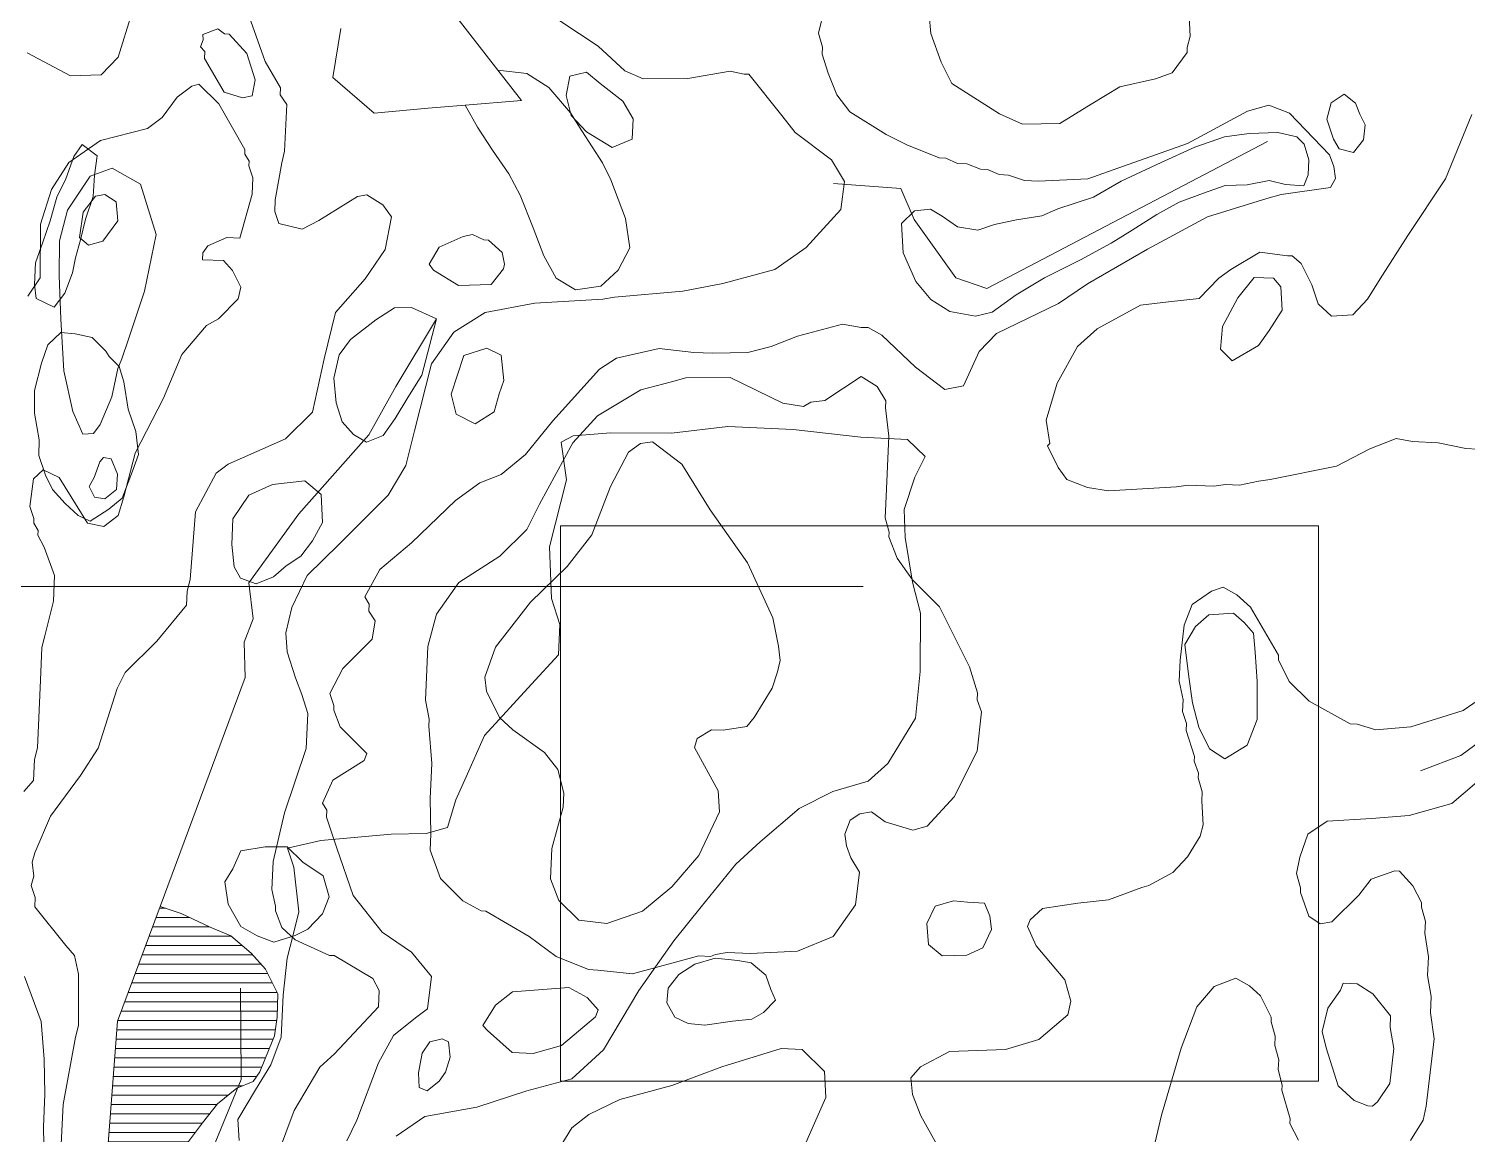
# Model space of a CAD drawing. Header units: millimetres. Extents: x 396621004 to 402046651, y 6785344214 to 6789799943.
# Drawn here: x 400155610 to 400771480, y 6787032820 to 6787506083 of the extents above; entities that cross this region are included whole.
import ezdxf
from ezdxf.xclip import XClip

# ---------------------------------------------------------------- set-up
doc = ezdxf.new("R2010")
doc.units = ezdxf.units.MM
doc.header["$MEASUREMENT"] = 0
doc.header["$XCLIPFRAME"] = 0
doc.layers.add('00 Tuodut piirustukset', color=7, linetype='Continuous')
for name, color, linetype, lineweight, true_color in [('02 Kalliot _ kivikot_Kynä_nro__102', 7, 'Continuous', 15, 0xcccccc), ('02 Maaston rajat_Kynä_nro__82', 7, 'Continuous', 20, 0xaaaaaa), ('02 Suot_Kynä_nro__102', 7, 'Continuous', 15, 0xcccccc), ('02 Vesialueet_Kynä_nro__105', 7, 'Continuous', 15, 0xcae6ff)]:
    doc.layers.add(name, color=color, linetype=linetype, lineweight=lineweight, true_color=true_color)
for name, color, linetype, lineweight in [('02 Korkeuskayrat_Kynä_nro__2', 8, 'Continuous', 15), ('02 Suot_Kynä_nro__101', 252, 'Continuous', 15), ('Scan 29 May 22 · 06·09·46_5_0_Kynä_nro__1', 7, 'Continuous', 13)]:
    doc.layers.add(name, color=color, linetype=linetype, lineweight=lineweight)
picture_1 = doc.add_image_def('image1.png', size_in_pixel=(1840, 1348))
picture_2 = doc.add_image_def('image2.tif', size_in_pixel=(4800, 4607))

# ---------------------------------------------------------------- blocks, each defined once
blk = doc.blocks.new('Piirustus_1_5', base_point=(400309650.450983, 6787462327.16161))
at = {"layer": 'Scan 29 May 22 · 06·09·46_5_0_Kynä_nro__1', "color": 7, "lineweight": 13}
image = blk.add_image(picture_2, insert=(400106450.4509832, 6787267311.606054), size_in_units=(406400.0000000233, 390031.11111111107), dxfattribs=at)
image.set_boundary_path([(-0.5, -0.5), (4799.5, 4606.5)])

msp = doc.modelspace()

# ---------------------------------------------------------------- hatches: boundary and pattern name
at = {"layer": '02 Suot_Kynä_nro__102', "linetype": 'Continuous', "lineweight": 15, "true_color": 0xcccccc}
h = msp.add_hatch(dxfattribs=at)
h.set_pattern_fill('KAJO___suo', color=254, style=0, pattern_type=2)
h.set_pattern_definition([(0, (1245072124.559879, 6788065563.660879), (0, 4000), [])])
h.paths.add_polyline_path([(400193575.0382606, 6787081190.906567), (400186389.7658105, 6786985699.060176), (400186305.5304948, 6786984638.817616), (400186920.4483016, 6786983958.662011), (400181571.5057386, 6786973396.245567), (400184747.1771499, 6786966484.664353), (400187307.9307543, 6786957342.572848), (400188251.3662933, 6786940758.778849), (400190070.8491176, 6786931656.696496), (400195857.8153226, 6786927115.657609), (400203430.570226, 6786928505.975682), (400206286.1474364, 6786935627.604951), (400206328.2650944, 6786941638.980219), (400206328.2650944, 6786952161.387509), (400207372.7830116, 6786963373.952692), (400205342.7118974, 6786978257.35768), (400205898.6649828, 6786989749.986937), (400207524.40658, 6787002692.947995), (400212780.6902953, 6787012965.298079), (400220109.1627816, 6787024627.966235), (400229998.3888732, 6787037670.950177), (400236408.696417, 6787045882.828871), (400244739.5691632, 6787052494.341436), (400251638.4415392, 6787055415.009621), (400254595.1011281, 6787059525.950111), (400258579.4315727, 6787069348.197221), (400260853.785103, 6787074999.490108), (400261990.961868, 6787082961.311595), (400262218.3972213, 6787092973.602182), (400256970.5370374, 6787103496.009472), (400250796.0883796, 6787110307.567804), (400242145.1214325, 6787117739.268011), (400233308.8367896, 6787121430.112393), (400220825.1629679, 6787127291.453336), (400211811.9841621, 6787130352.153556)])

# ---------------------------------------------------------------- linework, layer by layer
at = {"layer": '02 Kalliot _ kivikot_Kynä_nro__102', "color": 254, "linetype": 'Continuous', "lineweight": 15, "true_color": 0xcccccc, "flags": 128}
for points in [[(400178437.9519864, 6787456606.793292), (400184957.7654402, 6787451655.660585), (400183803.7416117, 6787443443.781892), (400183113.0120212, 6787434211.669791), (400179886.7994205, 6787424599.470737), (400177705.1047373, 6787415687.431861), (400175582.374776, 6787408025.679025), (400174268.3038472, 6787401574.203072), (400171101.0559673, 6787392962.232846), (400166552.3489064, 6787386920.850714), (400158718.4645243, 6787390561.683655), (400158002.4643389, 6787396603.065787), (400158457.3350444, 6787405855.182464), (400161633.006456, 6787414717.209897), (400164833.9484615, 6787423829.294537), (400167571.5962297, 6787433961.612584), (400171463.2678262, 6787441793.404322), (400174925.3393111, 6787451385.598801)], [(400188546.1898988, 6787368066.53727), (400190062.4255856, 6787365746.006384), (400194358.4266987, 6787361525.040722), (400196295.8389653, 6787354913.528157), (400198233.2512324, 6787343300.871442), (400201518.4285536, 6787333628.658655), (400202546.0994087, 6787323806.411548), (400199951.6516777, 6787316664.777701), (400195630.3799695, 6787305102.132428), (400189893.9549544, 6787300371.050062), (400181891.5999395, 6787295249.878453), (400176753.2456673, 6787297760.452816), (400171235.8324735, 6787302781.601542), (400165768.9604682, 6787308812.981386), (400162812.3008792, 6787314964.388691), (400159965.1472002, 6787323366.310862), (400160040.958985, 6787330127.857752), (400158086.6996546, 6787341490.457259), (400158061.4290603, 6787351262.692928), (400161127.5945601, 6787362885.351932), (400163764.1599488, 6787370777.157398), (400169273.1496121, 6787376018.356467), (400175506.5629913, 6787375468.23061), (400182691.8354414, 6787373867.864484)], [(400281693.6022664, 6787143495.160381), (400284262.7794023, 6787134483.098623), (400281398.7786609, 6787127111.412147), (400275081.1299652, 6787120649.933906), (400269690.0697446, 6787117909.306912), (400260542.114434, 6787115098.663899), (400253407.3831735, 6787117699.258858), (400246340.0401661, 6787121790.194772), (400241041.6387936, 6787131322.375521), (400239508.5560435, 6787140914.57), (400243029.5922493, 6787146505.849159), (400246407.428419, 6787154107.588265), (400256751.525216, 6787155857.988718), (400266270.1159178, 6787155897.997871), (400272958.4000033, 6787149306.489882)]]:
    msp.add_lwpolyline(points, close=True, dxfattribs=at)
at = {"layer": '02 Korkeuskayrat_Kynä_nro__2', "color": 8, "linetype": 'Continuous', "lineweight": 15, "flags": 128}
for points in [[(400199774.7575135, 6787512729.632936), (400193903.5559932, 6787493985.344666), (400186541.3893794, 6787486313.58954), (400173510.1860033, 6787485913.498008), (400154944.7223705, 6787495775.754272)], [(400375060.0264549, 6787514700.083734), (400399345.0680414, 6787498566.392707), (400410876.8827935, 6787488023.98084), (400418727.6142396, 6787484663.211971), (400437756.3721107, 6787484783.239431), (400455925.9297584, 6787487953.964822), (400461872.9430645, 6787486683.674208), (400463869.3200519, 6787486593.653613), (400478079.8178513, 6787468919.610188), (400483748.8546141, 6787461647.946596), (400499231.3056842, 6787449925.264709), (400504807.683599, 6787440663.145743), (400503257.7537864, 6787428720.413515), (400488491.3029011, 6787412376.674435), (400475047.3464776, 6787402984.525723), (400452750.2583482, 6787397003.157319), (400435583.1009594, 6787393782.420486), (400406429.2581121, 6787391121.811799), (400401383.562687, 6787390351.6356), (400372280.2610292, 6787388681.253454), (400351069.808475, 6787384650.331269), (400337667.9697095, 6787376258.411386), (400328031.4495654, 6787362685.306165), (400320711.4006106, 6787333988.741035), (400317021.893772, 6787319135.342912), (400309432.291806, 6787306472.445925), (400288449.2746054, 6787285407.626767), (400274811.5769539, 6787272024.565023), (400268182.2575897, 6787258311.427765), (400265680.4687057, 6787247408.933519), (400266312.2335753, 6787239377.096015), (400269799.5756555, 6787228204.539985), (400272478.2587022, 6787221072.908428), (400275106.4005594, 6787212941.04804), (400274415.6709692, 6787197957.620169), (400265141.362684, 6787170351.304463), (400260179.9025753, 6787149556.547089), (400259632.3730212, 6787137563.803419), (400261308.6558084, 6787130482.183303), (400261215.9969614, 6787128481.725644), (400263894.6800085, 6787121350.094087), (400269656.3756185, 6787116078.888153), (400284363.8617822, 6787109397.35957), (400286368.6623012, 6787109307.338975), (400302937.7489469, 6787099535.103307), (400305700.6673093, 6787094403.929409), (400305380.5731095, 6787087412.329888), (400286436.050554, 6787067257.718965), (400280168.9430482, 6787061536.410057), (400269302.587292, 6787043012.172129), (400259025.8787467, 6787015455.867866)], [(400496173.5637158, 6787514139.955588), (400493713.8924894, 6787504237.690173), (400495440.7164667, 6787498156.298886), (400495297.5164295, 6787495155.612396), (400497925.6582873, 6787487033.754298), (400501514.0827464, 6787477851.65364), (400507183.1195086, 6787470589.992334), (400522758.2294259, 6787460857.76582), (400531560.8199422, 6787456456.758968), (400545324.8705671, 6787450815.468368), (400548315.2242826, 6787450675.436332), (400553226.1432025, 6787448444.926041), (400557218.8971776, 6787448264.884851), (400563123.7928255, 6787445994.365408), (400566114.1465406, 6787445854.333371), (400571025.0654604, 6787443623.823081), (400575017.8194361, 6787443443.781892), (400581916.6918116, 6787441123.251004), (400587914.246307, 6787440853.189222), (400608981.4988238, 6787441883.424917), (400624244.9380721, 6787447194.640003), (400651722.4981316, 6787456936.868807), (400677388.9988989, 6787470780.035812), (400686511.6836151, 6787473360.626193), (400695364.8153211, 6787469949.845883), (400712574.0903679, 6787452145.772711), (400714343.0320027, 6787447054.607967), (400715109.573377, 6787442013.454664), (400712927.8786948, 6787438112.562227), (400691767.9673301, 6787435081.868874), (400685677.7539879, 6787433351.472998), (400660289.2297629, 6787425509.67897), (400634631.1525276, 6787411676.514254), (400608914.1105704, 6787396833.118418), (400596514.6720644, 6787388401.189382), (400569896.3122268, 6787375598.26036), (400562542.5691453, 6787367926.505234), (400555854.2850597, 6787353223.141435), (400547776.118261, 6787351592.768441), (400535199.7855909, 6787361174.960631), (400520812.3936282, 6787374858.091025), (400514949.615639, 6787378128.839297), (400511959.2619224, 6787378258.869047), (400504007.4480979, 6787379629.182542), (400484751.254874, 6787374508.010935), (400473531.1107904, 6787370016.983488), (400463406.0258141, 6787367476.40226), (400448378.4454504, 6787367166.331324), (400440384.5139674, 6787367536.41599), (400425441.1689199, 6787369216.800424), (400407229.4936136, 6787365055.848492), (400400010.5270373, 6787360374.777568), (400379970.9453748, 6787338269.720428), (400368295.9305856, 6787323796.409258), (400357892.8690662, 6787315254.455051), (400348719.6431609, 6787311673.63584), (400338358.6993001, 6787304141.912751), (400319506.8355922, 6787285987.759488), (400305970.2203206, 6787274595.153115), (400299425.1362721, 6787262882.473517), (400301286.7367539, 6787259791.766434), (400301143.5367169, 6787256801.082232), (400303956.9962692, 6787252660.134874), (400302592.384151, 6787244718.317966), (400290007.6279503, 6787232275.471323), (400284507.0618193, 6787221523.011401), (400286276.0034531, 6787216431.846658), (400286183.3446065, 6787214431.388997), (400288862.0276527, 6787207299.757441), (400300343.3012159, 6787195767.119031), (400299214.5479817, 6787192816.443983), (400285812.7092162, 6787184414.521812), (400281356.6610029, 6787174612.279279), (400283218.2614852, 6787171521.572195), (400283075.0614476, 6787168520.885705), (400287480.568472, 6787155307.862862), (400294547.9114789, 6787134963.208462), (400306846.2676069, 6787119379.643291), (400319473.1414655, 6787110787.677644), (400328006.1789712, 6787100385.297812), (400326363.5903096, 6787086452.110212), (400321183.11838, 6787082681.247522), (400311824.5747781, 6787075099.512992), (400305279.49073, 6787063386.833393), (400296139.9589499, 6787038781.204179), (400291734.4519269, 6787029969.188187)], [(400541129.951833, 6787512079.484199), (400541761.7167027, 6787504037.644406), (400546200.9178523, 6787491824.850393), (400550783.3190399, 6787482602.740582), (400571210.3831556, 6787469649.777234), (400581023.7974625, 6787465188.756654), (400597053.7780861, 6787465458.818438), (400610455.6168525, 6787473850.73832), (400622804.5141695, 6787481292.440815), (400637975.2945707, 6787484603.198242), (400645110.0258303, 6787487273.809217), (400651511.9098423, 6787495995.804614), (400651604.5686893, 6787497996.262275), (400652834.404302, 6787502937.392694), (400652337.4159385, 6787513979.918976)], [(400169534.2790915, 6787028578.870113), (400170309.2439978, 6787045562.755645), (400175632.9159651, 6787074349.34137), (400176862.7515777, 6787079300.474078), (400176879.5986415, 6787101325.512912), (400175245.4335119, 6787109407.361858), (400171429.5737001, 6787113588.318367), (400158179.3585026, 6787130212.12152), (400158364.6761978, 6787134203.034552), (400156595.734563, 6787139294.199295), (400157775.0289861, 6787143245.103173), (400157050.6052685, 6787149286.485306), (400158238.3232231, 6787153237.389184), (400164960.3014358, 6787168940.981813), (400177780.9165215, 6787186374.970319), (400185319.9772986, 6787198037.638474), (400193507.6500077, 6787223693.507962), (400196826.521456, 6787230555.077735), (400210455.7955751, 6787243938.13948), (400223175.3282819, 6787259371.670325), (400223453.3048251, 6787265373.043303), (400224683.1404378, 6787270324.176012), (400227008.0351576, 6787299240.791483), (400235785.3550782, 6787315864.594637), (400240957.4034775, 6787319625.455038), (400265486.7274796, 6787330517.946996), (400277026.9657632, 6787342000.573962), (400282081.0847197, 6787364795.788997), (400286992.0036395, 6787384590.317539), (400299669.4186887, 6787399023.619555), (400308261.4209142, 6787411646.507387), (400310897.9863029, 6787425539.685836), (400307132.667681, 6787430720.871174), (400300318.0306212, 6787435031.857431), (400296283.158987, 6787434221.672079), (400279789.8841265, 6787423969.326573), (400272613.0352083, 6787420288.484479), (400262715.3855848, 6787422749.047401), (400260946.4439505, 6787427830.209855), (400261173.8793032, 6787432831.354006), (400263911.5270709, 6787448724.990113), (400265141.362684, 6787453666.120532), (400266051.1040959, 6787473650.692554), (400263237.6445436, 6787477781.637622), (400263380.8445807, 6787480782.324112), (400256886.3017222, 6787492094.912176), (400250678.1589372, 6787509398.870934)], [(400153436.910215, 6787179483.393681), (400157657.0995438, 6787184294.494353), (400158069.8525918, 6787193286.551533), (400159299.6882044, 6787198237.684241), (400160630.6061965, 6787227204.311155), (400161270.7945973, 6787241197.512486), (400162500.6302099, 6787246138.642905), (400166190.1370485, 6787260992.04103), (400166695.5489435, 6787271984.55587), (400162247.9242619, 6787284197.349883), (400159476.5823681, 6787289328.52378), (400159569.2412152, 6787291328.981441), (400157707.6407334, 6787294419.688524), (400157800.2995809, 6787296420.146185), (400156031.357946, 6787301501.30864), (400157581.2877591, 6787313444.040869), (400161759.3594294, 6787317254.912711), (400168616.1141472, 6787313944.155284), (400180737.5761114, 6787294359.674794), (400187678.5661446, 6787293039.372739), (400193903.5559932, 6787297760.452816), (400196270.5683711, 6787305662.260572), (400201139.3696324, 6787324456.560287), (400213227.1374699, 6787347931.930924), (400221094.7159787, 6787366596.20089), (400231683.0951928, 6787379119.065841), (400236813.0259335, 6787381889.699699), (400245219.7104639, 6787390511.672214), (400246449.546077, 6787395462.80492), (400242768.4627699, 6787402634.44563), (400238961.02649, 6787406815.402141), (400229964.694747, 6787407225.49596), (400230107.8947846, 6787410226.18245), (400232239.0482777, 6787413136.848345), (400240418.2974554, 6787416757.676709), (400245910.4400545, 6787416507.619502), (400251276.2296803, 6787435281.914639), (400251596.3238806, 6787442273.51416), (400249827.3822463, 6787447364.678903), (400249920.0410933, 6787449365.136564), (400248058.4406115, 6787452455.843649), (400248151.0994591, 6787454446.29902), (400237040.4612862, 6787473980.768068), (400228414.7649335, 6787482382.690239), (400225365.4464965, 6787481522.493444), (400219148.8801807, 6787476801.413368), (400212738.5726373, 6787468089.420259), (400206513.5827895, 6787463368.340182), (400186263.4128371, 6787458297.180016), (400172811.0328808, 6787448895.029015), (400165271.9721047, 6787437232.360857), (400160588.4885385, 6787422428.974175), (400160529.5238167, 6787399403.706511), (400155163.7341913, 6787391641.93079)], [(400773425.6826036, 6787469369.713162), (400762154.9973309, 6787441863.42034), (400746023.9343277, 6787417567.862062), (400734163.6018429, 6787399093.635573), (400728755.6945596, 6787390331.631023), (400722438.0458647, 6787383610.093287), (400713399.5964637, 6787383029.960565), (400707637.9008538, 6787388301.166497), (400705009.758996, 6787396433.026886), (400700427.3578094, 6787405645.13441), (400696569.380339, 6787408825.862089), (400694564.5798191, 6787408925.884971), (400682628.4355509, 6787410476.239657), (400670271.1147016, 6787403024.534875), (400665090.642772, 6787399263.674475), (400656683.9582405, 6787390641.701961), (400643610.6372068, 6787389241.381599), (400631531.2929012, 6787387791.049796), (400613041.6410521, 6787377628.724884), (400604685.4977102, 6787369996.978911), (400595958.718979, 6787354383.406878), (400591224.6942229, 6787338579.791365), (400592766.2005049, 6787328497.484759), (400591721.6825874, 6787327547.26737), (400596304.0837741, 6787318325.157559), (400600069.4023969, 6787313143.97222), (400608922.5341018, 6787309743.194199), (400617868.3246553, 6787308322.869261), (400646980.0498446, 6787309993.251406), (400652017.3217373, 6787310763.427605), (400663010.0304682, 6787310263.31319), (400668047.3023614, 6787311023.487101), (400674044.8568559, 6787310753.425317), (400682123.0236551, 6787312383.798309), (400687168.7190796, 6787313153.974508), (400715463.3617045, 6787318865.281127), (400729817.0595409, 6787326206.960738), (400741028.7800922, 6787330697.988185), (400747978.1936576, 6787329377.68613), (400758970.9023882, 6787328877.571714), (400770864.9289987, 6787326326.988198), (400780855.2374698, 6787325866.882936)], [(400544895.2704554, 6787027358.590941), (400537499.4097164, 6787040711.64582), (400533919.4087882, 6787049883.74419), (400533237.1027294, 6787056925.355153), (400537465.7155896, 6787061736.455825), (400549772.4952486, 6787068177.929489), (400573846.9485447, 6787069078.135436), (400588057.446344, 6787073429.130846), (400600549.5436981, 6787083871.519831), (400601829.9204998, 6787089812.879081), (400599243.8963002, 6787098944.968297), (400586894.9989837, 6787113528.304637), (400583264.456867, 6787121700.174176), (400584401.6336317, 6787124650.849226), (400589632.6467514, 6787129421.940744), (400604752.8859636, 6787131732.469341), (400617834.6305292, 6787133132.789702), (400632095.6695175, 6787138484.013943), (400635136.5644226, 6787139344.210737), (400645404.8494359, 6787144875.476165), (400651714.0746002, 6787151597.013904), (400657121.9818841, 6787160359.018453), (400658351.8174963, 6787165310.151161), (400657812.7114747, 6787175342.446325), (400657998.0291698, 6787179343.361645), (400656271.2051932, 6787185424.75293), (400656363.8640403, 6787187425.21059), (400654594.9224058, 6787192516.375335), (400654687.5812526, 6787194506.830706), (400651200.2391729, 6787205679.386736), (400651335.0156785, 6787208680.073224), (400649566.0740438, 6787213761.23568), (400649793.5093964, 6787218762.37983), (400648167.7677993, 6787226844.228777), (400648580.5208476, 6787235836.285956), (400650265.2271658, 6787250779.704676), (400653676.7574617, 6787259631.72982), (400661940.2419559, 6787265253.015844), (400667028.0550386, 6787267023.420874), (400672882.4094964, 6787263752.672598), (400678652.5286378, 6787258481.466666), (400690723.4494129, 6787237906.759635), (400690630.7905649, 6787235906.301975), (400695213.1917526, 6787226684.192163), (400703830.4645729, 6787218282.269993), (400721401.9514781, 6787208460.022883), (400724400.728726, 6787208329.993134), (400732302.001361, 6787205959.450807), (400747380.1229142, 6787207269.750575), (400769719.3287022, 6787214251.347808), (400777991.2367275, 6787219882.63612)], [(400751440.265143, 6787188365.42569), (400768725.3519741, 6787194896.91995), (400782919.0027101, 6787205319.304357)], [(400779473.7782881, 6787186775.06185), (400764892.6450989, 6787174432.23809), (400746630.4286022, 6787169261.055037), (400730558.3303214, 6787168000.766714), (400711487.4547923, 6787166870.508136), (400703215.546767, 6787161249.222112), (400699761.898813, 6787151396.968137), (400698439.4043528, 6787144445.377769), (400700166.2283295, 6787138363.986484), (400700073.5694824, 6787136363.528824), (400703611.452751, 6787126191.201623), (400708463.4069495, 6787122960.462502), (400713509.1023746, 6787123730.638702), (400725049.3406581, 6787135213.265669), (400730364.5890944, 6787141974.812559), (400740540.2152601, 6787145515.622618), (400742536.5922481, 6787145425.602022), (400748256.1702, 6787139154.167257), (400751928.8299751, 6787131982.526548), (400751836.171128, 6787129982.068889), (400753562.9951043, 6787123890.675314), (400753335.5597516, 6787118899.533454), (400754868.6425012, 6787108817.226849), (400754506.4306433, 6787100825.398497), (400756090.0545826, 6787091743.320722), (400755769.9603822, 6787084751.721201), (400757260.9254743, 6787073669.185765), (400753933.6304941, 6787044792.579447), (400752661.6772243, 6787038841.217909), (400747253.7699405, 6787030079.213358)], [(400162172.1124777, 6787020907.114986), (400161860.4418093, 6787035940.554302), (400162500.6302099, 6787049923.753344), (400162188.9595414, 6787064957.192657), (400160925.4298022, 6787081030.869954), (400153807.5456053, 6787100375.295523)], [(400699205.9457281, 6787030279.259125), (400695533.2859528, 6787037460.902123), (400695625.9448, 6787039461.359782), (400692172.296847, 6787051624.142355), (400692264.9556941, 6787053624.600015), (400690588.6729069, 6787060716.222418), (400690773.990602, 6787064707.135449), (400689055.5901572, 6787070788.526735), (400689232.4843204, 6787074789.442055), (400687514.0838751, 6787080870.833341), (400687606.7427231, 6787082871.291001), (400683024.3415351, 6787092093.400812), (400678214.5049956, 6787096324.368762), (400672351.7270062, 6787099595.117037), (400663178.5010996, 6787096004.295537), (400655774.2168286, 6787087342.31387), (400648951.1562378, 6787069628.261292), (400640628.7070222, 6787040981.707604), (400636897.0825264, 6787025138.082939)]]:
    msp.add_lwpolyline(points, dxfattribs=at)
for points in [[(400251208.8414274, 6787477331.534648), (400252531.3358877, 6787484283.125016), (400249035.5702758, 6787495455.681046), (400241412.2741839, 6787503817.594064), (400239415.8971959, 6787503907.614658), (400236509.778796, 6787506038.102067), (400230166.8595054, 6787503677.562028), (400230284.7889478, 6787501327.024278), (400229147.6121821, 6787498376.349229), (400231051.3303226, 6787496285.870975), (400230916.5538174, 6787493285.184485), (400239264.2736274, 6787478881.889335), (400247165.5462624, 6787476521.349296)], [(400409916.6001922, 6787475031.008339), (400414355.8013422, 6787467589.305843), (400414002.0130148, 6787458837.303583), (400405342.6225364, 6787455196.470642), (400394358.3373374, 6787461918.008379), (400387889.0650731, 6787468949.617054), (400385741.0645165, 6787477551.584991), (400387333.1119877, 6787485743.459108), (400394408.8785273, 6787487453.850407), (400400221.1153272, 6787482702.763465)], [(400723676.3050083, 6787474170.811545), (400718832.7743423, 6787478131.717712), (400713180.5846423, 6787474360.855023), (400711386.3724133, 6787467429.269233), (400714284.0672808, 6787458797.29443), (400716617.3855325, 6787454696.356227), (400722817.1047859, 6787453176.008406), (400727037.2941147, 6787458507.228069), (400727803.83549, 6787464988.710887), (400725487.3643012, 6787469589.763505)], [(400193743.5088928, 6787360654.84164), (400191241.7200089, 6787348492.059069), (400186246.5657734, 6787336679.356587), (400183340.4473734, 6787332798.468727), (400178825.4344391, 6787332488.397791), (400174462.0450737, 6787342180.61515), (400170679.8793881, 6787359614.603657), (400169340.5378644, 6787381699.656221), (400168607.6906158, 6787400513.960512), (400168717.1965266, 6787415277.338041), (400172263.5033273, 6787428400.340289), (400181874.7528765, 6787443013.683495), (400191275.4141351, 6787446374.452362), (400203506.3820102, 6787439602.903184), (400210127.277843, 6787418047.9719), (400205115.2765441, 6787393722.406756), (400198266.9453586, 6787373227.718033), (400195419.7916801, 6787364835.798148)], [(400181200.8703488, 6787413476.926147), (400177342.8928784, 6787416657.653827), (400178842.2815028, 6787427600.157224), (400184157.5299382, 6787434361.704114), (400188200.8251033, 6787435181.891756), (400193061.2028332, 6787431951.152636), (400193692.9677029, 6787423909.312843), (400187282.6601595, 6787415197.319735)], [(400359249.0576535, 6787405295.054319), (400358928.9634523, 6787403314.601235), (400353613.715017, 6787396543.052057), (400339588.5349128, 6787396192.971967), (400328873.802725, 6787402684.457072), (400326986.9316484, 6787405275.049742), (400331325.050419, 6787412586.722489), (400341542.7942427, 6787417127.761376), (400345586.0894078, 6787417937.946729), (400350488.5847957, 6787415707.436439), (400352493.3853152, 6787415617.415843), (400358255.0809251, 6787410346.209909)], [(400692248.1086313, 6787385610.550946), (400691666.884951, 6787395652.848399), (400688558.6017932, 6787399283.679051), (400680320.3878936, 6787399633.759142), (400673202.5036973, 6787390911.763745), (400666691.1137749, 6787378668.962867), (400665789.7958944, 6787368946.738641), (400670843.9148508, 6787363975.601357), (400682123.0236551, 6787370517.097903), (400686638.0365899, 6787376838.544108)], [(400358937.3869842, 6787355493.660878), (400357884.4455348, 6787366306.134529), (400351752.1145346, 6787369316.823307), (400341871.3119745, 6787366226.116223), (400336429.7105649, 6787349672.329088), (400338577.7111214, 6787341080.363438), (400346664.301452, 6787336979.425235), (400354885.6682873, 6787342140.605999), (400356957.8570595, 6787349822.363413)], [(400447527.6687595, 6787108917.249731), (400442532.514524, 6787109147.302361), (400414145.2130524, 6787101435.538084), (400399210.2915354, 6787103125.924806), (400395209.1140283, 6787103305.965995), (400381453.4869355, 6787108947.256597), (400369837.4368668, 6787117489.210804), (400351314.090892, 6787128351.695896), (400349309.2903725, 6787128441.716491), (400341509.1001165, 6787132802.71419), (400331931.5446934, 6787142254.876632), (400327483.9200119, 6787154467.670644), (400327804.0142123, 6787161469.272454), (400327492.3435438, 6787176492.709479), (400328183.0731339, 6787191486.13964), (400326919.543395, 6787207559.816936), (400327054.3199006, 6787210550.501138), (400325428.5783035, 6787218642.352371), (400326481.5197519, 6787241617.608594), (400330120.485401, 6787255460.775599), (400339748.5820127, 6787269043.88311), (400357286.3747922, 6787280246.446005), (400368826.6130754, 6787291729.072971), (400374327.1792063, 6787302491.535182), (400388554.5240694, 6787328867.569426), (400399092.362093, 6787340400.207835), (400417624.1316006, 6787351562.761577), (400430798.5350138, 6787354963.539598), (400436880.3248245, 6787356683.933186), (400455909.0826956, 6787356813.962934), (400478425.1826469, 6787345761.434361), (400487370.9731994, 6787344351.111713), (400490462.4092948, 6787346211.537336), (400496502.081447, 6787346931.702094), (400511992.9560486, 6787357234.059042), (400518799.1695774, 6787352923.072785), (400522522.3705417, 6787346741.658616), (400522387.5940361, 6787343750.974416), (400523836.44147, 6787331668.210151), (400522505.5234789, 6787302691.580948), (400522227.5469362, 6787296700.210257), (400523945.9473809, 6787290618.818971), (400523853.2885338, 6787288618.361311), (400527441.7129929, 6787279446.26294), (400534020.4911677, 6787270134.132535), (400545501.7647308, 6787258591.491838), (400558347.6504117, 6787232975.631504), (400561834.9924914, 6787221803.075474), (400561700.2159858, 6787218802.388985), (400563469.1576205, 6787213711.22424), (400561683.3689229, 6787196777.35015), (400551777.295768, 6787177212.874237), (400540194.9398259, 6787164730.018439), (400534104.7264833, 6787162999.622563), (400522252.8175309, 6787166550.43491), (400516449.004262, 6787170821.412012), (400511403.3088369, 6787170051.235814), (400507267.3548248, 6787167240.592801), (400505001.424826, 6787161339.242706), (400505767.9662008, 6787156298.089403), (400507536.9078361, 6787151206.92466), (400511260.1087999, 6787145035.512778), (400509617.5201398, 6787131092.32289), (400499980.9999957, 6787117519.217669), (400484675.4430898, 6787111217.77604), (400464602.1673002, 6787110137.528903), (400454611.8588301, 6787110587.631877), (400449574.5869365, 6787109817.455678)], [(400403127.2337271, 6787122970.464789), (400391182.6659266, 6787124520.819477), (400382556.969574, 6787132922.741649), (400378976.9686468, 6787142094.840018), (400379566.6158583, 6787155087.812519), (400384393.2994621, 6787172881.883403), (400384671.2760038, 6787178873.254094), (400382127.3694632, 6787189005.572141), (400376458.3327004, 6787196277.235735), (400362879.5997708, 6787205909.439367), (400357117.9041599, 6787211180.6453), (400351625.7615604, 6787222443.221925), (400350901.3378437, 6787228484.604057), (400355500.5860941, 6787241287.53308), (400370401.8134841, 6787260621.956362), (400386120.1234382, 6787275915.455172), (400396750.6203104, 6787289448.55124), (400404710.8576667, 6787310103.276576), (400412393.1184804, 6787324766.631224), (400417573.5904106, 6787328537.493912), (400422610.8623037, 6787329307.670112), (400435187.1949739, 6787319715.475633), (400447300.2334067, 6787300140.997432), (400463271.2493085, 6787277385.791551), (400474204.9933176, 6787253850.407184), (400476656.2410116, 6787241727.633765), (400477380.6647292, 6787235686.251633), (400476150.8291166, 6787230735.118924), (400473825.9343964, 6787223833.539999), (400466236.3324298, 6787211170.643012), (400463060.6610191, 6787207309.759728), (400452977.6937009, 6787205779.409618), (400447982.5394654, 6787205999.459961), (400441808.0908072, 6787202278.608714), (400440620.3728526, 6787198327.704836), (400450787.5754863, 6787179843.47606), (400451368.7991666, 6787170811.409725), (400442507.2439296, 6787152197.1512), (400430874.3467981, 6787138714.066574), (400418382.2494435, 6787128271.677589)], [(400186094.9422048, 6787320665.693021), (400187670.1426135, 6787322606.136951), (400190896.3552138, 6787321965.9905), (400193625.57945, 6787315344.475646), (400193111.7440232, 6787308852.990541), (400188192.4015723, 6787304802.063779), (400183711.0827637, 6787305492.221672), (400181403.0351073, 6787310103.276576), (400183567.8827267, 6787314014.171302)], [(400350067.4082155, 6787079350.485519), (400351971.1263564, 6787077260.007265), (400362542.6585066, 6787067767.835669), (400371538.9902487, 6787067357.741849), (400383710.9934024, 6787070798.529024), (400398292.126592, 6787083141.352784), (400399429.3033566, 6787086092.027832), (400394661.5844753, 6787091323.224613), (400386852.9706869, 6787095684.222311), (400362736.3997337, 6787093783.787534), (400355466.8919679, 6787088112.490069)], [(400730912.1186479, 6787044842.590888), (400733001.1544836, 6787046753.027953), (400738358.520577, 6787054514.803673), (400740051.6504279, 6787069458.222392), (400738459.6029564, 6787078540.300167), (400738695.4618406, 6787083531.442028), (400731114.2834064, 6787092893.583876), (400724299.6463461, 6787097204.570133), (400718310.5153835, 6787097484.634204), (400717173.3386184, 6787094533.959157), (400711807.548992, 6787086772.183437), (400709356.3012986, 6787076869.918021), (400711032.5840863, 6787069788.297905), (400716288.8678002, 6787053524.577131), (400723010.8460125, 6787047213.133215), (400728907.3181285, 6787044932.611483)], [(400335991.6869223, 6787065797.384874), (400335258.8396732, 6787072328.879133), (400332563.309563, 6787073699.192631), (400327256.4846587, 6787072418.899729), (400324055.5426532, 6787067547.785325), (400322455.0716506, 6787059095.851713), (400322699.3540663, 6787052834.419239), (400326144.5784883, 6787051434.098877), (400331316.6268876, 6787055475.02335), (400333978.4628714, 6787059365.913498)], [(400381327.1339612, 6787018846.643599), (400383138.1932546, 6787014765.709972), (400388950.4300544, 6787010494.732869), (400391949.207302, 6787010354.700833), (400396851.7026894, 6787008124.190542), (400410876.8827935, 6787008484.27292), (400418963.4731241, 6787010114.645914), (400425955.0043467, 6787009794.572688), (400449936.7987953, 6787008694.320975), (400468005.2740645, 6787009864.588706), (400481407.1128305, 6787018256.50859), (400485635.7256907, 6787023067.609261), (400496813.7521168, 6787048583.446712), (400496325.1872842, 6787059625.972993), (400486747.6318611, 6787069068.133148), (400477751.300119, 6787069488.229257), (400452362.775894, 6787061636.432941), (400430975.429177, 6787053614.597726), (400408669.9175158, 6787047633.229323), (400395369.1611292, 6787041231.764812), (400388099.6533635, 6787035560.467346), (400381596.686972, 6787024848.016579)]]:
    msp.add_lwpolyline(points, close=True, dxfattribs=at)
at = {"layer": '02 Maaston rajat_Kynä_nro__82', "color": 253, "linetype": 'Continuous', "lineweight": 20, "true_color": 0xaaaaaa, "flags": 128}
for points in [[(400342427.2650595, 6787473330.619328), (400347683.5487748, 6787463888.459174), (400354194.9386971, 6787454046.207488), (400361194.8934512, 6787443913.889441), (400365996.3064606, 6787434911.829972), (400371547.4137806, 6787420848.612624), (400376197.203221, 6787408835.864377), (400381478.7575297, 6787399303.683628), (400389742.2420241, 6787394372.555497), (400400583.3271852, 6787395832.889588), (400407937.0702674, 6787402724.466226), (400412923.8009712, 6787412246.644687), (400411062.2004887, 6787424869.532519), (400404887.75183, 6787441463.328808), (400401248.7861814, 6787448654.974095), (400392420.9250708, 6787462378.113641), (400387560.5473409, 6787470139.889361), (400378336.7802457, 6787480882.346994), (400368868.7307334, 6787486873.717686), (400356469.2922274, 6787488354.056354)], [(400312852.2456332, 6787032009.655001), (400325251.6841393, 6787040441.584035), (400347456.1134216, 6787044432.497067), (400368801.3424805, 6787051464.105742), (400388057.5357053, 6787056585.277351), (400401644.6921664, 6787068978.112553), (400416823.8960986, 6787094303.906525), (400431817.7823361, 6787115638.787469), (400443501.2206572, 6787130122.100924), (400458351.9068581, 6787148466.297666), (400468805.5095661, 6787157998.478415), (400485475.6785903, 6787172241.736952), (400499829.3764267, 6787179593.418852), (400515042.2744861, 6787183904.405109), (400523406.8413594, 6787191526.148793), (400535309.2915018, 6787211000.604111), (400537229.8567051, 6787230935.164691), (400537373.0567416, 6787255960.890015), (400533978.37351, 6787269133.903705), (400530853.2432884, 6787288298.288085), (400530398.372582, 6787300331.040909), (400535039.73849, 6787314134.198762), (400539445.2455139, 6787322936.212463), (400531779.8317636, 6787330297.896653), (400511799.2148224, 6787331218.107177), (400482914.924986, 6787334548.86918), (400454948.8000938, 6787335829.162083), (400430781.6879505, 6787332938.500764), (400404761.3988563, 6787333128.544242), (400388689.300575, 6787331868.255916), (400383559.3698335, 6787329097.622057), (400385816.8763008, 6787312973.933319), (400378496.8273461, 6787284277.36819), (400379482.3805422, 6787262212.320202), (400382978.1461542, 6787251039.764171), (400382380.0754107, 6787238046.791672), (400370789.2959377, 6787225563.935874), (400350758.1378065, 6787203458.878733), (400342941.1004868, 6787185794.837597), (400338485.0522739, 6787175992.595064), (400334938.7454723, 6787164139.88343), (400325807.6372247, 6787161559.293049), (400310771.6333295, 6787161249.222112), (400280623.8137542, 6787158628.622576), (400266455.4336129, 6787155277.855995), (400269083.5754701, 6787147145.99561), (400271206.3054314, 6787128021.620382), (400268746.6342065, 6787118129.357255), (400266295.3865125, 6787108227.091838), (400264560.1390043, 6787092293.446579), (400263734.6329081, 6787074309.332215), (400259185.9258472, 6787062496.629735), (400252691.3829881, 6787051784.178967), (400245101.7810216, 6787039121.281981), (400245683.0047017, 6787030089.215647)], [(400211811.9841621, 6787130352.153556), (400220825.1629679, 6787127291.453336), (400233308.8367896, 6787121430.112393), (400242145.1214325, 6787117739.268011), (400250796.0883796, 6787110307.567804), (400256970.5370374, 6787103496.009472), (400262218.3972213, 6787092973.602182), (400261990.961868, 6787082961.311595), (400260853.785103, 6787074999.490108), (400258579.4315727, 6787069348.197221), (400254595.1011281, 6787059525.950111), (400251638.4415392, 6787055415.009621), (400244739.5691632, 6787052494.341436), (400236408.696417, 6787045882.828871), (400229998.3888732, 6787037670.950177), (400220109.1627816, 6787024627.966235)]]:
    msp.add_lwpolyline(points, dxfattribs=at)
for points in [[(400178437.9519864, 6787456606.793292), (400184957.7654402, 6787451655.660585), (400183803.7416117, 6787443443.781892), (400183113.0120212, 6787434211.669791), (400179886.7994205, 6787424599.470737), (400177705.1047373, 6787415687.431861), (400175582.374776, 6787408025.679025), (400174268.3038472, 6787401574.203072), (400171101.0559673, 6787392962.232846), (400166552.3489064, 6787386920.850714), (400158718.4645243, 6787390561.683655), (400158002.4643389, 6787396603.065787), (400158457.3350444, 6787405855.182464), (400161633.006456, 6787414717.209897), (400164833.9484615, 6787423829.294537), (400167571.5962297, 6787433961.612584), (400171463.2678262, 6787441793.404322), (400174925.3393111, 6787451385.598801)], [(400698464.6749475, 6787459787.52097), (400690420.2022755, 6787461677.95346), (400678130.269679, 6787461267.85964), (400667541.8904659, 6787459777.518683), (400654813.9342272, 6787455386.51412), (400640477.0834537, 6787448825.012997), (400623318.3495969, 6787440893.198374), (400611466.4406439, 6787433951.610295), (400596203.0013956, 6787428930.461569), (400589295.7054877, 6787426009.793386), (400578446.1967952, 6787424279.397511), (400569087.6531934, 6787422228.92841), (400561961.3454652, 6787419818.376929), (400553268.2608601, 6787421248.704156), (400546731.6003435, 6787425819.749908), (400541618.5166657, 6787428830.438686), (400534820.7266692, 6787428150.283082), (400529303.3134754, 6787422659.026806), (400529943.501876, 6787410106.154991), (400535359.8326908, 6787397823.344959), (400541753.2931708, 6787390241.610429), (400550016.7776647, 6787385090.431955), (400560933.6746109, 6787383049.965142), (400568017.8646815, 6787384710.344999), (400578395.6556052, 6787392222.063512), (400590517.117569, 6787399403.706511), (400605915.3333229, 6787407165.482231), (400619022.3484838, 6787414297.113788), (400628060.7978839, 6787419868.388371), (400638649.1770979, 6787426619.932972), (400648167.7677993, 6787431921.14577), (400658612.9469757, 6787435672.003882), (400667786.172882, 6787438982.761309), (400677313.1871146, 6787439272.827669), (400686663.3071841, 6787441073.239565), (400693604.2972181, 6787439482.875725), (400701581.3816373, 6787438842.729274), (400703308.2056141, 6787443513.79791), (400703628.2998148, 6787450015.285303), (400701690.8875482, 6787456616.795582)], [(400330221.56778, 6787381879.697411), (400327256.4846587, 6787370857.175706), (400323861.8014266, 6787357744.175746), (400317897.9410583, 6787348262.006438), (400312456.3396478, 6787339259.946969), (400307343.2559704, 6787331988.283376), (400300191.6776474, 6787329087.619769), (400294598.4526689, 6787332358.368042), (400289856.0043813, 6787337849.624319), (400287244.7095875, 6787345991.486994), (400286250.7328589, 6787356563.905725), (400288482.9687315, 6787366476.17343), (400293309.6523348, 6787372997.665401), (400304234.9728124, 6787381489.608168), (400312245.7513583, 6787386610.779776), (400319515.259124, 6787386760.814101)], [(400188546.1898988, 6787368066.53727), (400182691.8354414, 6787373867.864484), (400175506.5629913, 6787375468.23061), (400169273.1496121, 6787376018.356467), (400163764.1599488, 6787370777.157398), (400161127.5945601, 6787362885.351932), (400158061.4290603, 6787351262.692928), (400158086.6996546, 6787341490.457259), (400160040.958985, 6787330127.857752), (400159965.1472002, 6787323366.310862), (400162812.3008792, 6787314964.388691), (400165768.9604682, 6787308812.981386), (400171235.8324735, 6787302781.601542), (400176753.2456673, 6787297760.452816), (400181891.5999395, 6787295249.878453), (400189893.9549544, 6787300371.050062), (400195630.3799695, 6787305102.132428), (400199951.6516777, 6787316664.777701), (400202546.0994087, 6787323806.411548), (400201518.4285536, 6787333628.658655), (400198233.2512324, 6787343300.871442), (400196295.8389653, 6787354913.528157), (400194358.4266987, 6787361525.040722), (400190062.4255856, 6787365746.006384)], [(400281381.9315971, 6787294679.74802), (400280834.4020441, 6787306732.505421), (400273859.7178843, 6787312573.841787), (400260011.4319429, 6787310993.480236), (400249776.8410563, 6787306482.448214), (400243029.5922493, 6787296290.116436), (400242490.4862276, 6787285297.601596), (400243535.0041453, 6787275725.411694), (400246297.9225081, 6787270834.292715), (400252944.0889361, 6787268503.759542), (400260348.3732065, 6787271404.423148), (400265832.0922747, 6787276145.507802), (400272048.6585915, 6787280356.471176), (400277119.6246113, 6787286867.960858)], [(400671441.9855934, 6787255950.887725), (400660895.7240379, 6787255210.718392), (400655142.4519594, 6787250229.578818), (400650509.5095828, 6787242437.796235), (400652345.8394694, 6787228574.624652), (400653811.5339673, 6787217482.086928), (400656557.6052673, 6787207079.707098), (400661114.7358596, 6787197837.59271), (400667668.2434392, 6787193516.604164), (400677212.1047356, 6787199317.931376), (400681508.1058482, 6787210380.462236), (400681541.7999748, 6787226654.185298), (400680648.9056258, 6787239227.06169), (400680033.9878199, 6787247268.901483), (400676007.5397172, 6787251969.976984)], [(400281693.6022664, 6787143495.160381), (400284262.7794023, 6787134483.098623), (400281398.7786609, 6787127111.412147), (400275081.1299652, 6787120649.933906), (400269690.0697446, 6787117909.306912), (400260542.114434, 6787115098.663899), (400253407.3831735, 6787117699.258858), (400246340.0401661, 6787121790.194772), (400241041.6387936, 6787131322.375521), (400239508.5560435, 6787140914.57), (400243029.5922493, 6787146505.849159), (400246407.428419, 6787154107.588265), (400256751.525216, 6787155857.988718), (400266270.1159178, 6787155897.997871), (400272958.4000033, 6787149306.489882)], [(400564783.2285489, 6787131752.473916), (400557547.4149098, 6787132232.583756), (400551566.7074782, 6787132772.707324), (400543690.7054379, 6787130402.164997), (400540077.0103836, 6787123060.485386), (400540894.092948, 6787114008.414474), (400546672.6356217, 6787109217.318378), (400557193.6265833, 6787109457.3733), (400564109.3460217, 6787112628.098689), (400567739.8881384, 6787120469.892716), (400567023.8879535, 6787126261.217641)], [(400475266.3582989, 6787090142.954593), (400473362.6401585, 6787094744.007212), (400471155.6748811, 6787100865.40765), (400464905.4144381, 6787106176.622737), (400459194.2600173, 6787107206.858433), (400449473.5045575, 6787108177.080396), (400440839.3846738, 6787105586.487728), (400433864.7005141, 6787101165.476299), (400429332.840516, 6787095374.151374), (400428776.8874305, 6787089142.725764), (400432230.535385, 6787082961.311595), (400437857.4544892, 6787080180.675448), (400445084.8445969, 6787079580.538151), (400456936.7535503, 6787081260.922585), (400465242.3557022, 6787082111.117088), (400470128.0040259, 6787084881.750948)]]:
    msp.add_lwpolyline(points, close=True, dxfattribs=at)
at = {"layer": '02 Suot_Kynä_nro__101', "color": 252, "linetype": 'Continuous', "lineweight": 15, "flags": 128}
for points in [[(400325024.248786, 6787528853.321675), (400356469.2922274, 6787488354.056354), (400366594.3772036, 6787475311.072412), (400342427.2650595, 6787473330.619328), (400326540.4844738, 6787472040.324137), (400303426.3137796, 6787469979.852749), (400285770.5915582, 6787485273.351557), (400289182.1218541, 6787506128.122661)], [(400186389.7658105, 6786985699.060176), (400193575.0382606, 6787081190.906567), (400211811.9841621, 6787130352.153556), (400220825.1629679, 6787127291.453336), (400233308.8367896, 6787121430.112393), (400242145.1214325, 6787117739.268011), (400250796.0883796, 6787110307.567804), (400256970.5370374, 6787103496.009472), (400262218.3972213, 6787092973.602182), (400261990.961868, 6787082961.311595), (400260853.785103, 6787074999.490108), (400258579.4315727, 6787069348.197221), (400254595.1011281, 6787059525.950111), (400251638.4415392, 6787055415.009621), (400244739.5691632, 6787052494.341436), (400236408.696417, 6787045882.828871), (400229998.3888732, 6787037670.950177), (400220109.1627816, 6787024627.966235)]]:
    msp.add_lwpolyline(points, dxfattribs=at)
for points in [[(400356469.2922274, 6787488354.056354), (400368868.7307334, 6787486873.717686), (400378336.7802457, 6787480882.346994), (400387560.5473409, 6787470139.889361), (400392420.9250708, 6787462378.113641), (400401248.7861814, 6787448654.974095), (400404887.75183, 6787441463.328808), (400411062.2004887, 6787424869.532519), (400412923.8009712, 6787412246.644687), (400407937.0702674, 6787402724.466226), (400400583.3271852, 6787395832.889588), (400389742.2420241, 6787394372.555497), (400381478.7575297, 6787399303.683628), (400376197.203221, 6787408835.864377), (400371547.4137806, 6787420848.612624), (400365996.3064606, 6787434911.829972), (400361194.8934512, 6787443913.889441), (400354194.9386971, 6787454046.207488), (400347683.5487748, 6787463888.459174), (400342427.2650595, 6787473330.619328), (400366594.3772036, 6787475311.072412)], [(400698464.6749475, 6787459787.52097), (400701690.8875482, 6787456616.795582), (400703628.2998148, 6787450015.285303), (400703308.2056141, 6787443513.79791), (400701581.3816373, 6787438842.729274), (400693604.2972181, 6787439482.875725), (400686663.3071841, 6787441073.239565), (400677313.1871146, 6787439272.827669), (400667786.172882, 6787438982.761309), (400658612.9469757, 6787435672.003882), (400648167.7677993, 6787431921.14577), (400638649.1770979, 6787426619.932972), (400628060.7978839, 6787419868.388371), (400619022.3484838, 6787414297.113788), (400605915.3333229, 6787407165.482231), (400590517.117569, 6787399403.706511), (400578395.6556052, 6787392222.063512), (400568017.8646815, 6787384710.344999), (400560933.6746109, 6787383049.965142), (400550016.7776647, 6787385090.431955), (400541753.2931708, 6787390241.610429), (400535359.8326908, 6787397823.344959), (400529943.501876, 6787410106.154991), (400529303.3134754, 6787422659.026806), (400534820.7266692, 6787428150.283082), (400541618.5166657, 6787428830.438686), (400546731.6003435, 6787425819.749908), (400553268.2608601, 6787421248.704156), (400561961.3454652, 6787419818.376929), (400569087.6531934, 6787422228.92841), (400578446.1967952, 6787424279.397511), (400589295.7054877, 6787426009.793386), (400596203.0013956, 6787428930.461569), (400611466.4406439, 6787433951.610295), (400623318.3495969, 6787440893.198374), (400640477.0834537, 6787448825.012997), (400654813.9342272, 6787455386.51412), (400667541.8904659, 6787459777.518683), (400678130.269679, 6787461267.85964), (400690420.2022755, 6787461677.95346)], [(400330221.56778, 6787381879.697411), (400327256.4846587, 6787370857.175706), (400323861.8014266, 6787357744.175746), (400317897.9410583, 6787348262.006438), (400312456.3396478, 6787339259.946969), (400307343.2559704, 6787331988.283376), (400300191.6776474, 6787329087.619769), (400294598.4526689, 6787332358.368042), (400289856.0043813, 6787337849.624319), (400287244.7095875, 6787345991.486994), (400286250.7328589, 6787356563.905725), (400288482.9687315, 6787366476.17343), (400293309.6523348, 6787372997.665401), (400304234.9728124, 6787381489.608168), (400312245.7513583, 6787386610.779776), (400319515.259124, 6787386760.814101)], [(400281381.9315971, 6787294679.74802), (400277119.6246113, 6787286867.960858), (400272048.6585915, 6787280356.471176), (400265832.0922747, 6787276145.507802), (400260348.3732065, 6787271404.423148), (400252944.0889361, 6787268503.759542), (400246297.9225081, 6787270834.292715), (400243535.0041453, 6787275725.411694), (400242490.4862276, 6787285297.601596), (400243029.5922493, 6787296290.116436), (400249776.8410563, 6787306482.448214), (400260011.4319429, 6787310993.480236), (400273859.7178843, 6787312573.841787), (400280834.4020441, 6787306732.505421)], [(400671441.9855934, 6787255950.887725), (400676007.5397172, 6787251969.976984), (400680033.9878199, 6787247268.901483), (400680648.9056258, 6787239227.06169), (400681541.7999748, 6787226654.185298), (400681508.1058482, 6787210380.462236), (400677212.1047356, 6787199317.931376), (400667668.2434392, 6787193516.604164), (400661114.7358596, 6787197837.59271), (400656557.6052673, 6787207079.707098), (400653811.5339673, 6787217482.086928), (400652345.8394694, 6787228574.624652), (400650509.5095828, 6787242437.796235), (400655142.4519594, 6787250229.578818), (400660895.7240379, 6787255210.718392)], [(400564783.2285489, 6787131752.473916), (400567023.8879535, 6787126261.217641), (400567739.8881384, 6787120469.892716), (400564109.3460217, 6787112628.098689), (400557193.6265833, 6787109457.3733), (400546672.6356217, 6787109217.318378), (400540894.092948, 6787114008.414474), (400540077.0103836, 6787123060.485386), (400543690.7054379, 6787130402.164997), (400551566.7074782, 6787132772.707324), (400557547.4149098, 6787132232.583756)], [(400475266.3582989, 6787090142.954593), (400470128.0040259, 6787084881.750948), (400465242.3557022, 6787082111.117088), (400456936.7535503, 6787081260.922585), (400445084.8445969, 6787079580.538151), (400437857.4544892, 6787080180.675448), (400432230.535385, 6787082961.311595), (400428776.8874305, 6787089142.725764), (400429332.840516, 6787095374.151374), (400433864.7005141, 6787101165.476299), (400440839.3846738, 6787105586.487728), (400449473.5045575, 6787108177.080396), (400459194.2600173, 6787107206.858433), (400464905.4144381, 6787106176.622737), (400471155.6748811, 6787100865.40765), (400473362.6401585, 6787094744.007212)]]:
    msp.add_lwpolyline(points, close=True, dxfattribs=at)
at = {"layer": '02 Vesialueet_Kynä_nro__105', "color": 254, "linetype": 'Continuous', "lineweight": 15, "true_color": 0xcae6ff}
msp.add_line((400325024.248786, 6787528853.321675), (400356469.2922274, 6787488354.056354), dxfattribs=at)
at = {"layer": '02 Vesialueet_Kynä_nro__105', "color": 254, "linetype": 'Continuous', "lineweight": 15, "true_color": 0xcae6ff, "flags": 128}
for points in [[(400342427.2650595, 6787473330.619328), (400326540.4844738, 6787472040.324137), (400303426.3137796, 6787469979.852749), (400285770.5915582, 6787485273.351557), (400289182.1218541, 6787506128.122661)], [(400356469.2922274, 6787488354.056354), (400366594.3772036, 6787475311.072412), (400342427.2650595, 6787473330.619328)], [(400500090.5059061, 6787439862.962681), (400529025.3369322, 6787437702.468408), (400534643.8325059, 6787424409.427258), (400552459.6018267, 6787399493.727105), (400565760.3582141, 6787394842.663047), (400685981.001125, 6787457887.086195)], [(400211811.9841621, 6787130352.153556), (400248193.2171171, 6787228414.588039), (400247763.6170055, 6787243508.041082), (400251672.1356648, 6787253420.308787), (400249852.6528405, 6787268893.848785), (400271290.5407475, 6787298480.617574), (400301143.5367169, 6787332228.338294), (400312801.7044437, 6787352873.061342), (400330221.56778, 6787381879.697411)], [(400186920.4483016, 6786983958.662011), (400186305.5304948, 6786984638.817616), (400186389.7658105, 6786985699.060176), (400193575.0382606, 6787081190.906567), (400211811.9841621, 6787130352.153556)], [(400207490.7124538, 6786961093.430959), (400246542.2049241, 6787056235.197261), (400246567.4755194, 6787057515.490163), (400246323.1931028, 6787095374.151374)]]:
    msp.add_lwpolyline(points, dxfattribs=at)

# ---------------------------------------------------------------- block references
at = {"layer": '00 Tuodut piirustukset', "color": 151, "linetype": 'Continuous', "lineweight": 20, "true_color": 0x80c2ff}
ref = msp.add_blockref('Piirustus_1_5', (400309650.450983, 6787462327.16161), dxfattribs=at)
XClip(ref).set_block_clipping_path([(400106450.4509832, 6787267311.606054), (400512850.450983, 6787657342.717166)])

# ---------------------------------------------------------------- pictures from other files: only their frames are drawn
at = {"linetype": 'Continuous', "lineweight": 0}
image = msp.add_image(picture_1, insert=(400383275.1253923, 6787055517.936572), size_in_units=(324555.5555555037, 237772.22222222225), dxfattribs=at)
image.set_boundary_path([(-0.5, -0.5), (1839.5, 1347.5)])

doc.saveas('drawing.dxf')
